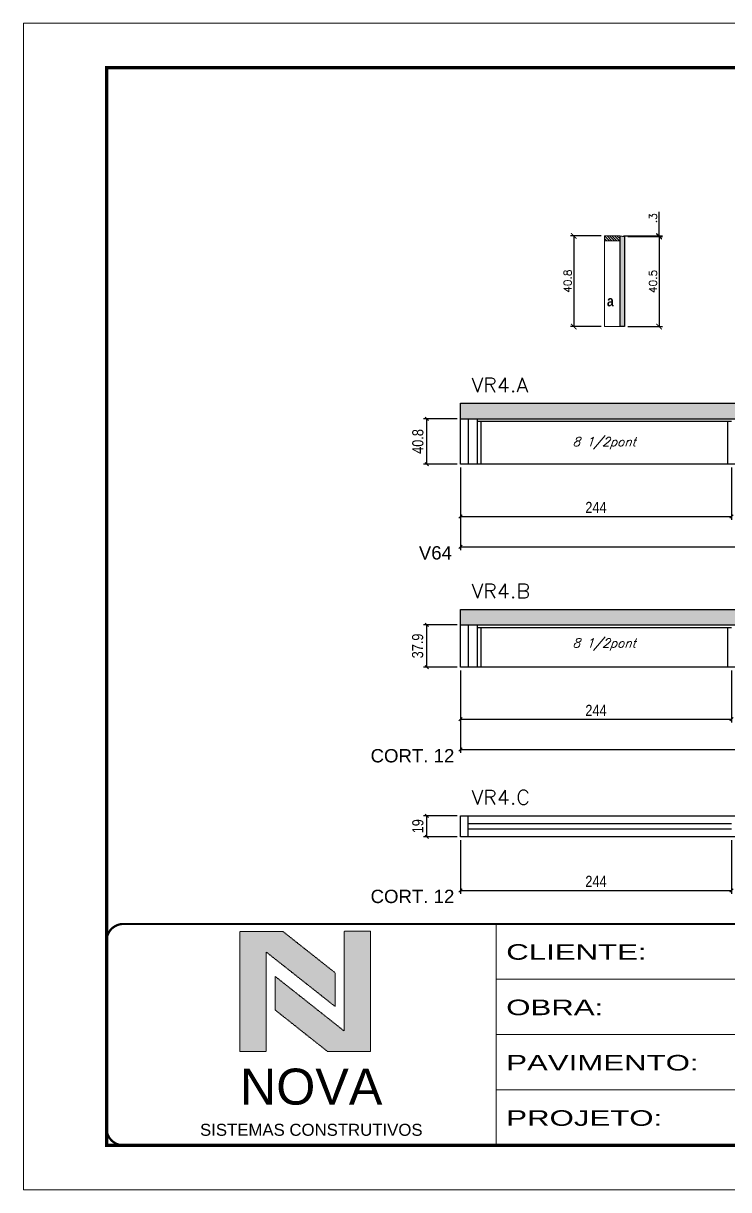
# Model space of a CAD drawing. Extents: x 0 to 6325, y 5574 to 19307.
# Drawn here: x 1585 to 2220, y 6723 to 7773 of the extents above; entities that cross this region are included whole.
import ezdxf

# ---------------------------------------------------------------- set-up
doc = ezdxf.new("R2010")
doc.units = 0
doc.linetypes.add('CONTINUO', pattern=[0])
doc.linetypes.add('DASHED', pattern=[0.75, 0.5, -0.25])
for name, color, linetype in [('1', 1, 'Continuous'), ('5', 5, 'Continuous'), ('COTA', 241, 'Continuous'), ('detalhes', 4, 'Continuous'), ('Hachura', 253, 'Continuous'), ('Painéis', 200, 'Continuous'), ('SARR_2.2x7', 40, 'Continuous'), ('SARR_3.5x7', 81, 'Continuous'), ('texto', 7, 'Continuous')]:
    doc.layers.add(name, color=color, linetype=linetype)
for name, color, linetype, lineweight in [('CARIMBO-LEGENDA', 75, 'Continuous', 15), ('Folhas', 255, 'Continuous', 9), ('Madeira', 126, 'Continuous', 18), ('SARRAFO DE PRESSAO', 251, 'DASHED', 9), ('Texto Seção', 7, 'Continuous', 15)]:
    doc.layers.add(name, color=color, linetype=linetype, lineweight=lineweight)
doc.styles.add('arial', font='arial.ttf')
doc.styles.add('COTA TECNICA', font='techl___.ttf', dxfattribs={"height": 10})
doc.styles.add('REGUA-120', font='ROMANS.shx', dxfattribs={"height": 15})
doc.styles.add('Romans', font='romans.shx')
doc.styles.get("Standard").update_dxf_attribs({"font": 'arial.ttf'})
doc.styles.add('TECNICA', font='techb___.ttf', dxfattribs={"height": 10})
doc.styles.add('Tecnologia', font='')
doc.styles.get('Tecnologia').set_extended_font_data('Forgotten Futurist')
doc.dimstyles.new('Cota Seção (2x)', dxfattribs={"dimtxt": 7, "dimasz": 5, "dimexe": 3, "dimexo": 3, "dimgap": 2, "dimtad": 3, "dimdec": 1, "dimlfac": 0.5, "dimzin": 12, "dimdsep": 46, "dimtxsty": 'Romans', "dimblk": 'ARCHTICK', "dimcen": 0, "dimclrd": 4, "dimclre": 4, "dimclrt": 1, "dimadec": 1, "dimazin": 3, "dimtfac": 1, "dimtdec": 1, "dimtmove": 0, "dimatfit": 3, "dimldrblk": 'OBLIQUE', "dimfxl": 1, "dimtolj": 1, "dimtzin": 12, "dimarcsym": 0})
doc.dimstyles.new('PAINEL', dxfattribs={"dimtxt": 10, "dimasz": 3, "dimexe": 3, "dimexo": 3, "dimgap": 3, "dimtad": 1, "dimdec": 1, "dimzin": 12, "dimdsep": 46, "dimtxsty": 'COTA TECNICA', "dimblk1": 'OBLIQUE', "dimblk2": 'OBLIQUE', "dimsah": 1, "dimcen": 0.9, "dimclrd": 4, "dimclre": 4, "dimclrt": 240, "dimadec": 1, "dimazin": 3, "dimtfac": 1, "dimtdec": 1, "dimtmove": 0, "dimatfit": 3, "dimfxl": 1, "dimtolj": 1, "dimtzin": 12, "dimarcsym": 0})

# ---------------------------------------------------------------- blocks, each defined once
blk = doc.blocks.new('A$C64660E27')
at = {"layer": 'COTA', "true_color": 0x1a1a1a}
h = blk.add_hatch(color=250, dxfattribs=at)
h.dxf.hatch_style = 1
h.paths.add_polyline_path([(185.4, -11.6), (142.4, -11.6), (142.4, -131.6), (168.8, -131.6), (168.8, -32.2), (237.7, -86.7), (237.7, -53)])
at = {"layer": 'COTA'}
h = blk.add_hatch(color=20, dxfattribs=at)
h.dxf.hatch_style = 1
h.paths.add_polyline_path([(273, -11.4), (246.6, -11.4), (246.6, -111.1), (177.7, -56.6), (177.7, -90.2), (230, -131.6), (273, -131.6)])
for p, q in [((142.4, -131.6), (142.4, -11.6)), ((142.4, -11.6), (185.4, -11.6)), ((185.4, -11.6), (237.7, -53)), ((273, -11.4), (246.6, -11.4)), ((246.6, -111.1), (246.6, -11.4)), ((273, -11.4), (273, -131.6)), ((168.8, -32.2), (237.7, -86.7)), ((168.8, -131.6), (168.8, -32.2)), ((246.6, -111.1), (177.7, -56.6)), ((177.7, -90.2), (177.7, -56.6)), ((237.7, -86.7), (237.7, -53)), ((230, -131.6), (177.7, -90.2)), ((142.4, -131.6), (168.8, -131.6)), ((273, -131.6), (230, -131.6))]:
    blk.add_line(p, q)
at = {"layer": 'CARIMBO-LEGENDA', "color": 7, "linetype": 'Continuous', "ltscale": 100, "style": 'arial'}
blk.add_text('NOVA', height=36, dxfattribs=at).set_placement((142.4, -184.8))
at = {"layer": 'CARIMBO-LEGENDA', "color": 7, "linetype": 'Continuous', "style": 'arial'}
blk.add_text('SISTEMAS CONSTRUTIVOS', height=12, dxfattribs=at).set_placement((102.5, -216))
blk = doc.blocks.new('9999999999')
at = {"color": 30, "linetype": 'CONTINUO'}
for p, q in [((98564.6, 34230.2), (98564.6, 34429.4)), ((98564.6, 34379.6), (99584, 34379.6)), ((98564.6, 34329.8), (99488, 34329.8)), ((98564.6, 34280), (99488, 34280))]:
    blk.add_line(p, q, dxfattribs=at)
at = {"color": 30, "linetype": 'CONTINUO', "const_width": 2}
blk.add_lwpolyline([(99584, 34230.2), (99584, 34414.4, 0.414214), (99569, 34429.4), (98229, 34429.4, 0.414214), (98214, 34414.4), (98214, 34245.2, 0.414214), (98229, 34230.2), (99584, 34230.2)], format="xyb", dxfattribs=at)
at = {"layer": 'Folhas'}
blk.add_lwpolyline([(98139, 34190.2), (99624, 34190.2), (99624, 35240.2), (98139, 35240.2)], close=True, dxfattribs=at)
at = {"layer": 'Folhas', "color": 30, "const_width": 3}
blk.add_lwpolyline([(98214, 34230.2), (99584, 34230.2), (99584, 35200.2), (98214, 35200.2)], close=True, dxfattribs=at)
at = {"xscale": 0.9, "yscale": 0.9, "zscale": 0.9}
blk.add_blockref('A$C64660E27', (98205.8, 34433.1), dxfattribs=at)
at = {"layer": 'Folhas', "color": 7, "style": 'Tecnologia', "width": 1.5}
for s, p in [('CLIENTE:', (98573.7, 34397.2)), ('OBRA:', (98573.7, 34347.3)), ('PAVIMENTO:', (98573.7, 34297.5)), ('PROJETO:', (98573.7, 34247.7))]:
    blk.add_text(s, height=14, dxfattribs=at).set_placement(p)
blk = doc.blocks.new('_ArchTick')
at = {"color": 0, "linetype": 'ByBlock', "const_width": 0.15}
blk.add_lwpolyline([(-0.5, -0.5), (0.5, 0.5)], dxfattribs=at)
blk = doc.blocks.new('*D2920')
at = {"layer": 'COTA', "color": 4, "lineweight": -2, "transparency": 16777216}
for p, q in [((2105.2, 7581.5), (2077.5, 7581.5)), ((2080.5, 7581.5), (2080.5, 7499.8)), ((2105.2, 7499.8), (2077.5, 7499.8))]:
    blk.add_line(p, q, dxfattribs=at)
at = {"layer": 'Defpoints', "color": 0, "transparency": 16777216}
for p in [(2108.2, 7581.5), (2080.5, 7499.8), (2108.2, 7499.8)]:
    blk.add_point(p, dxfattribs=at)
at = {"layer": 'COTA', "color": 4, "lineweight": -2, "transparency": 16777216, "xscale": 5, "yscale": 5, "zscale": 5}
for p, rotation in [((2080.5, 7581.5), 90), ((2080.5, 7499.8), 270)]:
    blk.add_blockref('_ArchTick', p, dxfattribs=dict(at, rotation=rotation))
at = {"layer": 'COTA', "color": 1, "transparency": 16777216, "insert": (2075, 7540.6), "char_height": 7, "attachment_point": 5, "rotation": 90, "style": 'Romans'}
blk.add_mtext('\\A1;40.8', dxfattribs=at)
blk = doc.blocks.new('_Oblique')
at = {"layer": '1', "color": 0, "lineweight": -2}
blk.add_line((-0.5, -0.5), (0.5, 0.5), dxfattribs=at)
blk = doc.blocks.new('*D2921')
at = {"layer": 'COTA', "color": 4, "lineweight": -2, "transparency": 16777216}
for p, q in [((2157.3, 7581.5), (2157.3, 7603.1)), ((2125.2, 7581.5), (2160.3, 7581.5)), ((2157.3, 7580.9), (2157.3, 7581.5)), ((2129.2, 7580.9), (2160.3, 7580.9)), ((2157.3, 7580.9), (2157.3, 7575.9))]:
    blk.add_line(p, q, dxfattribs=at)
at = {"layer": 'Defpoints', "color": 0, "transparency": 16777216}
for p in [(2122.2, 7581.5), (2157.3, 7581.5), (2126.2, 7580.9)]:
    blk.add_point(p, dxfattribs=at)
at = {"layer": 'COTA', "color": 4, "lineweight": -2, "transparency": 16777216, "xscale": 5, "yscale": 5, "zscale": 5}
for p, rotation in [((2157.3, 7581.5), 270), ((2157.3, 7580.9), 90)]:
    blk.add_blockref('_ArchTick', p, dxfattribs=dict(at, rotation=rotation))
at = {"layer": 'COTA', "color": 1, "transparency": 16777216, "insert": (2151.8, 7597.3), "char_height": 7, "attachment_point": 5, "rotation": 90, "style": 'Romans'}
blk.add_mtext('\\A1;.3', dxfattribs=at)
blk = doc.blocks.new('*D2922')
at = {"layer": 'COTA', "color": 4, "lineweight": -2, "transparency": 16777216}
for p, q in [((2129.2, 7580.9), (2160.3, 7580.9)), ((2157.3, 7580.9), (2157.3, 7499.8)), ((2129.2, 7499.8), (2160.3, 7499.8))]:
    blk.add_line(p, q, dxfattribs=at)
at = {"layer": 'Defpoints', "color": 0, "transparency": 16777216}
for p in [(2126.2, 7580.9), (2126.2, 7499.8), (2157.3, 7499.8)]:
    blk.add_point(p, dxfattribs=at)
at = {"layer": 'COTA', "color": 4, "lineweight": -2, "transparency": 16777216, "xscale": 5, "yscale": 5, "zscale": 5}
for p, rotation in [((2157.3, 7580.9), 90), ((2157.3, 7499.8), 270)]:
    blk.add_blockref('_ArchTick', p, dxfattribs=dict(at, rotation=rotation))
at = {"layer": 'COTA', "color": 1, "transparency": 16777216, "insert": (2151.8, 7540.4), "char_height": 7, "attachment_point": 5, "rotation": 90, "style": 'Romans'}
blk.add_mtext('\\A1;40.5', dxfattribs=at)
blk = doc.blocks.new('*D2928')
at = {"layer": 'COTA', "color": 4, "lineweight": -2, "transparency": 16777216}
for p, q in [((1975.5, 7416.8), (1945.3, 7416.8)), ((1948.3, 7376), (1948.3, 7416.8)), ((1975.5, 7376), (1945.3, 7376))]:
    blk.add_line(p, q, dxfattribs=at)
at = {"layer": 'Defpoints', "color": 0, "transparency": 16777216}
for p in [(1948.3, 7416.8), (1978.5, 7416.8), (1978.5, 7376)]:
    blk.add_point(p, dxfattribs=at)
at = {"layer": 'COTA', "color": 4, "lineweight": -2, "transparency": 16777216, "xscale": 3, "yscale": 3, "zscale": 3}
for p, rotation in [((1948.3, 7416.8), 90), ((1948.3, 7376), 270)]:
    blk.add_blockref('_Oblique', p, dxfattribs=dict(at, rotation=rotation))
at = {"layer": 'COTA', "color": 240, "transparency": 16777216, "insert": (1940.2, 7396.4), "char_height": 10, "attachment_point": 5, "rotation": 90, "style": 'COTA TECNICA'}
blk.add_mtext('\\A1;40.8', dxfattribs=at)
blk = doc.blocks.new('*D4096')
at = {"layer": 'COTA', "color": 4, "lineweight": -2, "transparency": 16777216}
for p, q in [((1978.5, 7373), (1978.5, 7325.9)), ((2222.5, 7373), (2222.5, 7325.9)), ((1978.5, 7328.9), (2222.5, 7328.9))]:
    blk.add_line(p, q, dxfattribs=at)
at = {"layer": 'Defpoints', "color": 0, "transparency": 16777216}
for p in [(1978.5, 7376), (2222.5, 7376), (2222.5, 7328.9)]:
    blk.add_point(p, dxfattribs=at)
at = {"layer": 'COTA', "color": 4, "lineweight": -2, "transparency": 16777216, "xscale": 3, "yscale": 3, "zscale": 3, "rotation": 180}
blk.add_blockref('_Oblique', (1978.5, 7328.9), dxfattribs=at)
at = {"layer": 'COTA', "color": 4, "lineweight": -2, "transparency": 16777216, "xscale": 3, "yscale": 3, "zscale": 3}
blk.add_blockref('_Oblique', (2222.5, 7328.9), dxfattribs=at)
at = {"layer": 'COTA', "color": 240, "transparency": 16777216, "insert": (2100.5, 7337), "char_height": 10, "attachment_point": 5, "style": 'COTA TECNICA'}
blk.add_mtext('\\A1;244', dxfattribs=at)
blk = doc.blocks.new('*D4099')
at = {"layer": 'COTA', "color": 4, "lineweight": -2, "transparency": 16777216}
for p, q in [((1978.5, 7373), (1978.5, 7298.6)), ((2734.5, 7373), (2734.5, 7298.6)), ((1978.5, 7301.6), (2734.5, 7301.6))]:
    blk.add_line(p, q, dxfattribs=at)
at = {"layer": 'Defpoints', "color": 0, "transparency": 16777216}
for p in [(1978.5, 7376), (2734.5, 7376), (2734.5, 7301.6)]:
    blk.add_point(p, dxfattribs=at)
at = {"layer": 'COTA', "color": 4, "lineweight": -2, "transparency": 16777216, "xscale": 3, "yscale": 3, "zscale": 3, "rotation": 180}
blk.add_blockref('_Oblique', (1978.5, 7301.6), dxfattribs=at)
at = {"layer": 'COTA', "color": 4, "lineweight": -2, "transparency": 16777216, "xscale": 3, "yscale": 3, "zscale": 3}
blk.add_blockref('_Oblique', (2734.5, 7301.6), dxfattribs=at)
at = {"layer": 'COTA', "color": 240, "transparency": 16777216, "insert": (2356.5, 7309.7), "char_height": 10, "attachment_point": 5, "style": 'COTA TECNICA'}
blk.add_mtext('\\A1;756', dxfattribs=at)
blk = doc.blocks.new('*D2930')
at = {"layer": 'COTA', "color": 4, "lineweight": -2, "transparency": 16777216}
for p, q in [((1975.5, 7231.2), (1945.3, 7231.2)), ((1948.3, 7193.3), (1948.3, 7231.2)), ((1975.5, 7193.3), (1945.3, 7193.3))]:
    blk.add_line(p, q, dxfattribs=at)
at = {"layer": 'Defpoints', "color": 0, "transparency": 16777216}
for p in [(1948.3, 7231.2), (1978.5, 7231.2), (1978.5, 7193.3)]:
    blk.add_point(p, dxfattribs=at)
at = {"layer": 'COTA', "color": 4, "lineweight": -2, "transparency": 16777216, "xscale": 3, "yscale": 3, "zscale": 3}
for p, rotation in [((1948.3, 7231.2), 90), ((1948.3, 7193.3), 270)]:
    blk.add_blockref('_Oblique', p, dxfattribs=dict(at, rotation=rotation))
at = {"layer": 'COTA', "color": 240, "transparency": 16777216, "insert": (1940, 7212.3), "char_height": 10, "attachment_point": 5, "rotation": 90, "style": 'COTA TECNICA'}
blk.add_mtext('\\A1;37.9', dxfattribs=at)
blk = doc.blocks.new('*D4101')
at = {"layer": 'COTA', "color": 4, "lineweight": -2, "transparency": 16777216}
for p, q in [((1978.5, 7190.3), (1978.5, 7143.3)), ((2222.5, 7190.3), (2222.5, 7143.3)), ((1978.5, 7146.3), (2222.5, 7146.3))]:
    blk.add_line(p, q, dxfattribs=at)
at = {"layer": 'Defpoints', "color": 0, "transparency": 16777216}
for p in [(1978.5, 7193.3), (2222.5, 7193.3), (2222.5, 7146.3)]:
    blk.add_point(p, dxfattribs=at)
at = {"layer": 'COTA', "color": 4, "lineweight": -2, "transparency": 16777216, "xscale": 3, "yscale": 3, "zscale": 3, "rotation": 180}
blk.add_blockref('_Oblique', (1978.5, 7146.3), dxfattribs=at)
at = {"layer": 'COTA', "color": 4, "lineweight": -2, "transparency": 16777216, "xscale": 3, "yscale": 3, "zscale": 3}
blk.add_blockref('_Oblique', (2222.5, 7146.3), dxfattribs=at)
at = {"layer": 'COTA', "color": 240, "transparency": 16777216, "insert": (2100.5, 7154.3), "char_height": 10, "attachment_point": 5, "style": 'COTA TECNICA'}
blk.add_mtext('\\A1;244', dxfattribs=at)
blk = doc.blocks.new('*D4104')
at = {"layer": 'COTA', "color": 4, "lineweight": -2, "transparency": 16777216}
for p, q in [((1978.5, 7190.3), (1978.5, 7116)), ((2734.5, 7190.3), (2734.5, 7116)), ((1978.5, 7119), (2734.5, 7119))]:
    blk.add_line(p, q, dxfattribs=at)
at = {"layer": 'Defpoints', "color": 0, "transparency": 16777216}
for p in [(1978.5, 7193.3), (2734.5, 7193.3), (2734.5, 7119)]:
    blk.add_point(p, dxfattribs=at)
at = {"layer": 'COTA', "color": 4, "lineweight": -2, "transparency": 16777216, "xscale": 3, "yscale": 3, "zscale": 3, "rotation": 180}
blk.add_blockref('_Oblique', (1978.5, 7119), dxfattribs=at)
at = {"layer": 'COTA', "color": 4, "lineweight": -2, "transparency": 16777216, "xscale": 3, "yscale": 3, "zscale": 3}
blk.add_blockref('_Oblique', (2734.5, 7119), dxfattribs=at)
at = {"layer": 'COTA', "color": 240, "transparency": 16777216, "insert": (2356.5, 7127.1), "char_height": 10, "attachment_point": 5, "style": 'COTA TECNICA'}
blk.add_mtext('\\A1;756', dxfattribs=at)
blk = doc.blocks.new('*D4106')
at = {"layer": 'COTA', "color": 4, "lineweight": -2, "transparency": 16777216}
for p, q in [((1978.5, 7037.5), (1978.5, 6989.3)), ((2222.5, 7037.5), (2222.5, 6989.3)), ((1978.5, 6992.3), (2222.5, 6992.3))]:
    blk.add_line(p, q, dxfattribs=at)
at = {"layer": 'Defpoints', "color": 0, "transparency": 16777216}
for p in [(1978.5, 7040.5), (2222.5, 7040.5), (2222.5, 6992.3)]:
    blk.add_point(p, dxfattribs=at)
at = {"layer": 'COTA', "color": 4, "lineweight": -2, "transparency": 16777216, "xscale": 3, "yscale": 3, "zscale": 3, "rotation": 180}
blk.add_blockref('_Oblique', (1978.5, 6992.3), dxfattribs=at)
at = {"layer": 'COTA', "color": 4, "lineweight": -2, "transparency": 16777216, "xscale": 3, "yscale": 3, "zscale": 3}
blk.add_blockref('_Oblique', (2222.5, 6992.3), dxfattribs=at)
at = {"layer": 'COTA', "color": 240, "transparency": 16777216, "insert": (2100.5, 7000.4), "char_height": 10, "attachment_point": 5, "style": 'COTA TECNICA'}
blk.add_mtext('\\A1;244', dxfattribs=at)
blk = doc.blocks.new('*D4109')
at = {"layer": 'COTA', "color": 4, "lineweight": -2, "transparency": 16777216}
for p, q in [((1975.5, 7059.5), (1945.3, 7059.5)), ((1948.3, 7040.5), (1948.3, 7059.5)), ((1975.5, 7040.5), (1945.3, 7040.5))]:
    blk.add_line(p, q, dxfattribs=at)
at = {"layer": 'Defpoints', "color": 0, "transparency": 16777216}
for p in [(1948.3, 7059.5), (1978.5, 7059.5), (1978.5, 7040.5)]:
    blk.add_point(p, dxfattribs=at)
at = {"layer": 'COTA', "color": 4, "lineweight": -2, "transparency": 16777216, "xscale": 3, "yscale": 3, "zscale": 3}
for p, rotation in [((1948.3, 7059.5), 90), ((1948.3, 7040.5), 270)]:
    blk.add_blockref('_Oblique', p, dxfattribs=dict(at, rotation=rotation))
at = {"layer": 'COTA', "color": 240, "transparency": 16777216, "insert": (1940.2, 7050), "char_height": 10, "attachment_point": 5, "rotation": 90, "style": 'COTA TECNICA'}
blk.add_mtext('\\A1;19', dxfattribs=at)

msp = doc.modelspace()

# ---------------------------------------------------------------- hatches: boundary and pattern name
at = {"layer": 'COTA'}
h = msp.add_hatch(dxfattribs=at)
h.set_pattern_fill('AR-CONC', color=256, scale=0.03)
h.set_pattern_definition([(50, (1715.6012, 1232.2063), (5.46554, -0.4781726), [0.5715, -6.2865]), (355, (1715.601, 1232.2063), (-1.0573026, 5.7317054), [0.4572, -5.0292175]), (100.45144, (1716.0567, 1232.1665), (4.4082374, 5.2535326), [0.4857003, -5.3427073]), (46.1842, (1715.601, 1233.73), (8.132371, -1.26127), [0.85725, -9.42975]), (96.63556, (1716.279, 1233.625), (7.122124, 7.422784), [0.728551, -8.014068]), (351.18415, (1715.601, 1233.73), (7.122124, 7.422784), [0.685799, -7.543792]), (21, (1716.3632, 1233.3493), (4.5484317, -3.067956), [0.5715, -6.2865]), (326, (1716.363, 1233.3493), (1.854061, 5.525639), [0.4572, -5.0292]), (71.451445, (1716.7423, 1233.0937), (6.4024926, 2.457683), [0.4857003, -5.342698]), (37.5, (1715.6012, 1232.2063), (0.0926581, 2.53665117), [0, -4.96824, 0, -5.1054, 0, -5.04825]), (7.5, (1715.6012, 1232.2063), (2.0045899, 3.0054172), [0, -2.91084, 0, -4.85394, 0, -1.92405]), (327.5, (1713.902, 1232.2063), (4.06771786, -0.1718623), [0, -1.905, 0, -5.9436, 0, -7.8867]), (317.5, (1713.14, 1232.2063), (4.4438754, 0.7627947), [0, -2.4765, 0, -3.94716, 0, -5.6007])])
h.paths.add_polyline_path([(2733.97, 7430.79), (1978.47, 7430.79), (1978.47, 7416.79), (2733.97, 7416.79)])
h = msp.add_hatch(dxfattribs=at)
h.set_pattern_fill('AR-CONC', color=256, scale=0.03)
h.set_pattern_definition([(50, (1715.6012, 1046.6375), (5.46554, -0.4781726), [0.5715, -6.2865]), (355, (1715.601, 1046.6375), (-1.0573026, 5.7317054), [0.4572, -5.0292175]), (100.45144, (1716.0567, 1046.5977), (4.4082374, 5.2535326), [0.4857003, -5.3427073]), (46.1842, (1715.601, 1048.1615), (8.132371, -1.26127), [0.85725, -9.42975]), (96.63556, (1716.279, 1048.0564), (7.122124, 7.422784), [0.728551, -8.014068]), (351.18415, (1715.601, 1048.1615), (7.122124, 7.422784), [0.685799, -7.543792]), (21, (1716.3632, 1047.7805), (4.5484317, -3.067956), [0.5715, -6.2865]), (326, (1716.363, 1047.7805), (1.854061, 5.525639), [0.4572, -5.0292]), (71.451445, (1716.7423, 1047.525), (6.4024926, 2.457683), [0.4857003, -5.342698]), (37.5, (1715.6012, 1046.6375), (0.0926581, 2.53665117), [0, -4.96824, 0, -5.1054, 0, -5.04825]), (7.5, (1715.6012, 1046.6375), (2.0045899, 3.0054172), [0, -2.91084, 0, -4.85394, 0, -1.92405]), (327.5, (1713.902, 1046.6375), (4.06771786, -0.1718623), [0, -1.905, 0, -5.9436, 0, -7.8867]), (317.5, (1713.14, 1046.6375), (4.4438754, 0.7627947), [0, -2.4765, 0, -3.94716, 0, -5.6007])])
h.paths.add_polyline_path([(2733.97, 7245.22), (1978.47, 7245.22), (1978.47, 7231.22), (2733.97, 7231.22)])
at = {"layer": 'Hachura'}
h = msp.add_hatch(dxfattribs=at)
h.set_pattern_fill('ANSI31', color=256, scale=0.5, angle=270, style=0)
h.set_pattern_definition([(315, (25082.8482, -726.1739), (1.12253202, 1.12253202), [])])
h.paths.add_polyline_path([(2122.23, 7577.07), (2122.23, 7581.47), (2108.23, 7581.47), (2108.23, 7577.07)])
h = msp.add_hatch(color=256, dxfattribs=at)
h.dxf.hatch_style = 1
h.paths.add_polyline_path([(2122.23, 7581.47), (2126.23, 7580.9), (2126.23, 7499.82), (2122.23, 7499.82)])

# ---------------------------------------------------------------- linework, layer by layer
at = {"layer": 'COTA'}
for p, q in [((1978.47, 7430.79), (2734.47, 7430.79)), ((1978.47, 7416.79), (1978.47, 7430.79)), ((1978.47, 7245.22), (2734.47, 7245.22)), ((1978.47, 7231.22), (1978.47, 7245.22))]:
    msp.add_line(p, q, dxfattribs=at)
at = {"layer": 'Madeira'}
for points in [[(2122.23, 7577.07), (2122.23, 7581.47), (2108.23, 7581.47), (2108.23, 7577.07)], [(2122.23, 7581.47), (2108.23, 7581.47), (2108.23, 7499.82), (2122.23, 7499.82)]]:
    msp.add_lwpolyline(points, close=True, dxfattribs=at)
at = {"layer": 'Painéis', "linetype": 'ByBlock'}
for p, q in [((1978.47, 7416.79), (2734.47, 7416.79)), ((1978.47, 7375.99), (1978.47, 7416.79)), ((2734.47, 7375.99), (1978.47, 7375.99)), ((1978.47, 7231.22), (2734.47, 7231.22)), ((1978.47, 7193.32), (1978.47, 7231.22)), ((2734.47, 7193.32), (1978.47, 7193.32)), ((1978.47, 7059.5), (2723.97, 7059.5)), ((1978.47, 7040.5), (1978.47, 7059.5)), ((2723.97, 7040.5), (1978.47, 7040.5))]:
    msp.add_line(p, q, dxfattribs=at)
at = {"layer": 'Painéis'}
msp.add_lwpolyline([(2122.23, 7581.47), (2126.23, 7580.9), (2126.23, 7499.82), (2122.23, 7499.82)], close=True, dxfattribs=at)
at = {"layer": 'SARR_2.2x7', "linetype": 'Continuous'}
for p, q in [((1985.47, 7416.79), (1985.47, 7375.99)), ((1993.47, 7414.59), (2222.47, 7414.59)), ((1985.47, 7231.22), (1985.47, 7193.32)), ((1993.47, 7229.02), (2222.47, 7229.02)), ((1985.47, 7040.5), (1985.47, 7059.5)), ((1985.47, 7052.5), (2222.47, 7052.5)), ((2222.47, 7047.5), (1985.47, 7047.5))]:
    msp.add_line(p, q, dxfattribs=at)
at = {"layer": 'SARR_3.5x7'}
for p, q in [((1993.47, 7416.79), (1993.47, 7375.99)), ((1996.97, 7414.59), (1996.97, 7375.99)), ((2218.97, 7414.59), (2218.97, 7375.99)), ((1993.47, 7231.22), (1993.47, 7193.32)), ((1996.97, 7229.02), (1996.97, 7193.32)), ((2218.97, 7229.02), (2218.97, 7193.32))]:
    msp.add_line(p, q, dxfattribs=at)

# ---------------------------------------------------------------- block references
at = {"layer": 'SARRAFO DE PRESSAO', "color": 6, "linetype": 'ByBlock'}
msp.add_blockref('9999999999', (-96553.98, -27467.38), dxfattribs=at)

# ---------------------------------------------------------------- texts
at = {"layer": '5', "linetype": 'Continuous'}
for s, p in [('V64', (1941.06, 7290.13)), ('CORT. 12', (1897.6, 7107.46)), ('CORT. 12', (1897.6, 6980.84))]:
    msp.add_text(s, height=12, rotation=359.99996, dxfattribs=at).set_placement(p)
at = {"layer": 'detalhes', "style": 'TECNICA'}
msp.add_text('a', height=9.6, dxfattribs=at).set_placement((2110.4, 7518.02))
at = {"layer": 'texto', "color": 2, "char_height": 8, "attachment_point": 5, "style": 'Romans'}
for insert in [(2107.97, 7394.84), (2107.97, 7213.63)]:
    msp.add_mtext('{\\Q19;\\C256;8 1/2pont}', dxfattribs=dict(at, insert=insert))
at = {"layer": 'Texto Seção', "style": 'REGUA-120', "width": 1.05}
for s, p in [('VR4.A', (1988.47, 7440.79)), ('VR4.B', (1988.47, 7255.22)), ('VR4.C', (1988.47, 7069.5))]:
    msp.add_text(s, height=13, dxfattribs=at).set_placement(p)

# ---------------------------------------------------------------- dimensions: what is measured, and where the dimension line sits
at = {"layer": 'COTA'}
for base, p1, p2, dimstyle, picture, middle in [((2157.3, 7581.47), (2126.23, 7580.9), (2122.23, 7581.47), 'Cota Seção (2x)', '*D2921', (2151.8, 7597.3)), ((2080.54, 7499.82), (2108.23, 7581.47), (2108.23, 7499.82), 'Cota Seção (2x)', '*D2920', (2075.04, 7540.65)), ((2157.3, 7499.82), (2126.23, 7580.9), (2126.23, 7499.82), 'Cota Seção (2x)', '*D2922', (2151.8, 7540.36)), ((1948.28, 7416.79), (1978.47, 7375.99), (1978.47, 7416.79), 'PAINEL', '*D2928', (1940.16, 7396.39)), ((1948.28, 7231.22), (1978.47, 7193.32), (1978.47, 7231.22), 'PAINEL', '*D2930', (1940.03, 7212.27)), ((1948.28, 7059.5), (1978.47, 7040.5), (1978.47, 7059.5), 'PAINEL', '*D4109', (1940.19, 7050))]:
    dim = msp.add_linear_dim(base=base, p1=p1, p2=p2, angle=90, dimstyle=dimstyle, dxfattribs=at)
    dim.commit()
    dim.dimension.update_dxf_attribs({"geometry": picture, "text_midpoint": middle})
for base, p1, p2, picture, middle in [((2222.47, 7328.93), (1978.47, 7375.99), (2222.47, 7375.99), '*D4096', (2100.47, 7337.01)), ((2734.47, 7301.63), (1978.47, 7375.99), (2734.47, 7375.99), '*D4099', (2356.47, 7309.74)), ((2222.47, 7146.26), (1978.47, 7193.32), (2222.47, 7193.32), '*D4101', (2100.47, 7154.34)), ((2734.47, 7118.96), (1978.47, 7193.32), (2734.47, 7193.32), '*D4104', (2356.47, 7127.07)), ((2222.47, 6992.34), (1978.47, 7040.5), (2222.47, 7040.5), '*D4106', (2100.47, 7000.41))]:
    dim = msp.add_linear_dim(base=base, p1=p1, p2=p2, dimstyle='PAINEL', dxfattribs=at)
    dim.commit()
    dim.dimension.update_dxf_attribs({"geometry": picture, "text_midpoint": middle})

doc.saveas('drawing.dxf')
